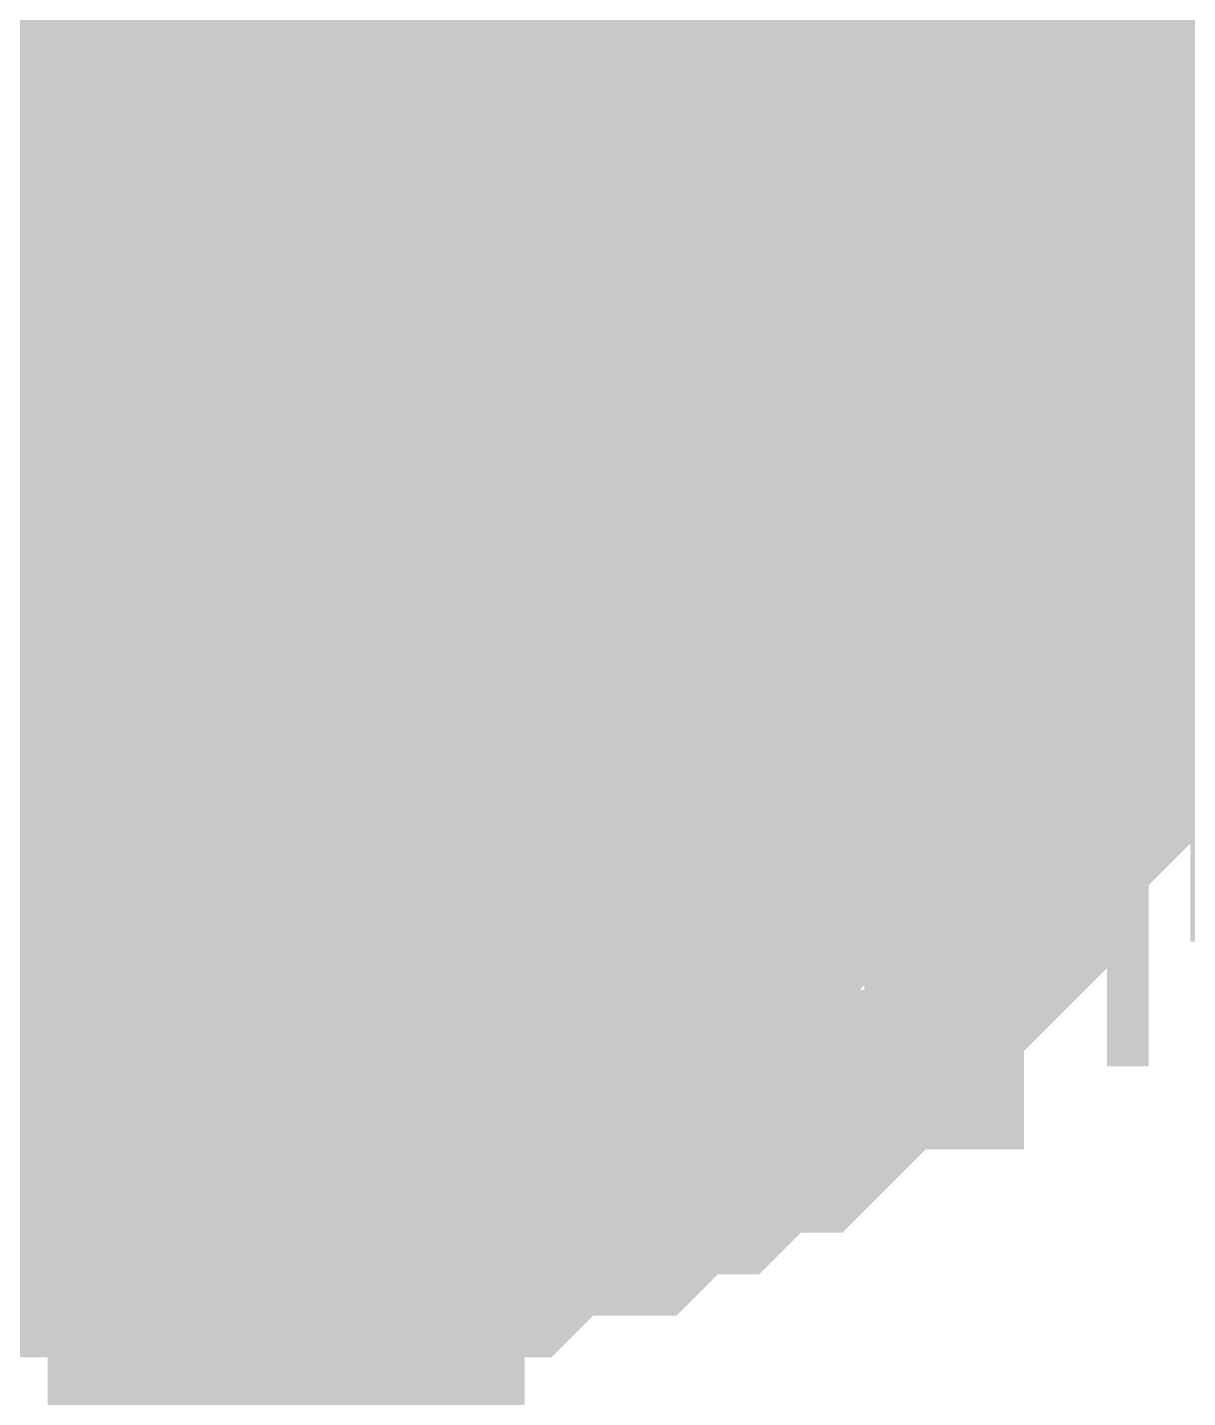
# Model space of a CAD drawing. Header units: inches. Extents: x 0 to 841, y 0 to 594.
# Drawn here: x 674.853 to 675.582, y 241.794 to 242.655 of the extents above; entities that cross this region are included whole.
import ezdxf

# ---------------------------------------------------------------- set-up
doc = ezdxf.new("R2010")
doc.units = ezdxf.units.IN
doc.layers.add('Sheet', color=255, linetype='Continuous')

msp = doc.modelspace()

# ---------------------------------------------------------------- linework, layer by layer
at = {"layer": 'Sheet'}
msp.add_lwpolyline([(674.74602, 242.50001, 0.508, 0.508, 1), (675.25402, 242.50001, 0.508, 0.508, 1)], format="xyseb", close=True, dxfattribs=at)
for points in [[(675.40787, 242.80521, 0.29972, 0.29972, 0), (675.434, 242.77908, 0.29972, 0.29972, 0), (675.434, 242.75295, 0.29972, 0.29972, 0), (675.46014, 242.72682, 0.29972, 0.29972, 0), (675.46014, 242.70069, 0.29972, 0.29972, 0), (675.48627, 242.70069, 0.29972, 0.29972, 0), (675.48627, 242.67456, 0.29972, 0.29972, 0), (675.48627, 242.64843, 0.29972, 0.29972, 0), (675.48627, 242.62229, 0.29972, 0.29972, 0), (675.5124, 242.59616, 0.29972, 0.29972, 0), (675.5124, 242.57003, 0.29972, 0.29972, 0), (675.5124, 242.5439, 0.29972, 0.29972, 0), (675.5124, 242.51777, 0.29972, 0.29972, 0), (675.5124, 242.49164, 0.29972, 0.29972, 0)], [(675.40787, 242.80521, 0.29972, 0.29972, 0), (675.434, 242.77908, 0.29972, 0.29972, 0), (675.434, 242.75295, 0.29972, 0.29972, 0), (675.46014, 242.72682, 0.29972, 0.29972, 0), (675.46014, 242.70069, 0.29972, 0.29972, 0), (675.48627, 242.70069, 0.29972, 0.29972, 0), (675.48627, 242.67456, 0.29972, 0.29972, 0), (675.48627, 242.64843, 0.29972, 0.29972, 0), (675.48627, 242.62229, 0.29972, 0.29972, 0), (675.5124, 242.59616, 0.29972, 0.29972, 0), (675.5124, 242.57003, 0.29972, 0.29972, 0), (675.5124, 242.5439, 0.29972, 0.29972, 0), (675.5124, 242.51777, 0.29972, 0.29972, 0), (675.5124, 242.49164, 0.29972, 0.29972, 0)], [(675.40787, 242.80521, 0.29972, 0.29972, 0), (675.434, 242.77908, 0.29972, 0.29972, 0), (675.434, 242.75295, 0.29972, 0.29972, 0), (675.46014, 242.72682, 0.29972, 0.29972, 0), (675.46014, 242.70069, 0.29972, 0.29972, 0), (675.48627, 242.70069, 0.29972, 0.29972, 0), (675.48627, 242.67456, 0.29972, 0.29972, 0), (675.48627, 242.64843, 0.29972, 0.29972, 0), (675.48627, 242.62229, 0.29972, 0.29972, 0), (675.5124, 242.59616, 0.29972, 0.29972, 0), (675.5124, 242.57003, 0.29972, 0.29972, 0), (675.5124, 242.5439, 0.29972, 0.29972, 0), (675.5124, 242.51777, 0.29972, 0.29972, 0), (675.5124, 242.49164, 0.29972, 0.29972, 0)], [(675.40787, 242.80521, 0.29972, 0.29972, 0), (675.434, 242.77908, 0.29972, 0.29972, 0), (675.434, 242.75295, 0.29972, 0.29972, 0), (675.46014, 242.72682, 0.29972, 0.29972, 0), (675.46014, 242.70069, 0.29972, 0.29972, 0), (675.48627, 242.70069, 0.29972, 0.29972, 0), (675.48627, 242.67456, 0.29972, 0.29972, 0), (675.48627, 242.64843, 0.29972, 0.29972, 0), (675.48627, 242.62229, 0.29972, 0.29972, 0), (675.5124, 242.59616, 0.29972, 0.29972, 0), (675.5124, 242.57003, 0.29972, 0.29972, 0), (675.5124, 242.5439, 0.29972, 0.29972, 0), (675.5124, 242.51777, 0.29972, 0.29972, 0), (675.5124, 242.49164, 0.29972, 0.29972, 0)], [(675.40787, 242.80521, 0.29972, 0.29972, 0), (675.434, 242.77908, 0.29972, 0.29972, 0), (675.434, 242.75295, 0.29972, 0.29972, 0), (675.46014, 242.72682, 0.29972, 0.29972, 0), (675.46014, 242.70069, 0.29972, 0.29972, 0), (675.48627, 242.70069, 0.29972, 0.29972, 0), (675.48627, 242.67456, 0.29972, 0.29972, 0), (675.48627, 242.64843, 0.29972, 0.29972, 0), (675.48627, 242.62229, 0.29972, 0.29972, 0), (675.5124, 242.59616, 0.29972, 0.29972, 0), (675.5124, 242.57003, 0.29972, 0.29972, 0), (675.5124, 242.5439, 0.29972, 0.29972, 0), (675.5124, 242.51777, 0.29972, 0.29972, 0), (675.5124, 242.49164, 0.29972, 0.29972, 0)], [(675.46014, 242.72682, 0.09906, 0.09906, 0), (675.46014, 242.70069, 0.09906, 0.09906, 0), (675.48627, 242.70069, 0.09906, 0.09906, 0), (675.48627, 242.67456, 0.09906, 0.09906, 0), (675.48627, 242.64843, 0.09906, 0.09906, 0), (675.48627, 242.62229, 0.09906, 0.09906, 0), (675.5124, 242.59616, 0.09906, 0.09906, 0), (675.5124, 242.57003, 0.09906, 0.09906, 0), (675.5124, 242.5439, 0.09906, 0.09906, 0), (675.5124, 242.51777, 0.09906, 0.09906, 0), (675.5124, 242.49164, 0.09906, 0.09906, 0)], [(675.46014, 242.72682, 0.09906, 0.09906, 0), (675.46014, 242.70069, 0.09906, 0.09906, 0), (675.48627, 242.70069, 0.09906, 0.09906, 0), (675.48627, 242.67456, 0.09906, 0.09906, 0), (675.48627, 242.64843, 0.09906, 0.09906, 0), (675.48627, 242.62229, 0.09906, 0.09906, 0), (675.5124, 242.59616, 0.09906, 0.09906, 0), (675.5124, 242.57003, 0.09906, 0.09906, 0), (675.5124, 242.5439, 0.09906, 0.09906, 0), (675.5124, 242.51777, 0.09906, 0.09906, 0), (675.5124, 242.49164, 0.09906, 0.09906, 0)], [(675.46014, 242.72682, 0.09906, 0.09906, 0), (675.46014, 242.70069, 0.09906, 0.09906, 0), (675.48627, 242.70069, 0.09906, 0.09906, 0), (675.48627, 242.67456, 0.09906, 0.09906, 0), (675.48627, 242.64843, 0.09906, 0.09906, 0), (675.48627, 242.62229, 0.09906, 0.09906, 0), (675.5124, 242.59616, 0.09906, 0.09906, 0), (675.5124, 242.57003, 0.09906, 0.09906, 0), (675.5124, 242.5439, 0.09906, 0.09906, 0), (675.5124, 242.51777, 0.09906, 0.09906, 0), (675.5124, 242.49164, 0.09906, 0.09906, 0)], [(675.46014, 242.72682, 0.09906, 0.09906, 0), (675.46014, 242.70069, 0.09906, 0.09906, 0), (675.48627, 242.70069, 0.09906, 0.09906, 0), (675.48627, 242.67456, 0.09906, 0.09906, 0), (675.48627, 242.64843, 0.09906, 0.09906, 0), (675.48627, 242.62229, 0.09906, 0.09906, 0), (675.5124, 242.59616, 0.09906, 0.09906, 0), (675.5124, 242.57003, 0.09906, 0.09906, 0), (675.5124, 242.5439, 0.09906, 0.09906, 0), (675.5124, 242.51777, 0.09906, 0.09906, 0), (675.5124, 242.49164, 0.09906, 0.09906, 0)], [(675.46014, 242.72682, 0.09906, 0.09906, 0), (675.46014, 242.70069, 0.09906, 0.09906, 0), (675.48627, 242.70069, 0.09906, 0.09906, 0), (675.48627, 242.67456, 0.09906, 0.09906, 0), (675.48627, 242.64843, 0.09906, 0.09906, 0), (675.48627, 242.62229, 0.09906, 0.09906, 0), (675.5124, 242.59616, 0.09906, 0.09906, 0), (675.5124, 242.57003, 0.09906, 0.09906, 0), (675.5124, 242.5439, 0.09906, 0.09906, 0), (675.5124, 242.51777, 0.09906, 0.09906, 0), (675.5124, 242.49164, 0.09906, 0.09906, 0)], [(667.51631, 242.49164, 0.29972, 0.29972, 0), (675.01591, 242.49164, 0.29972, 0.29972, 0), (690.0151, 242.49164, 0.29972, 0.29972, 0), (695.00612, 242.49164, 0.29972, 0.29972, 0)], [(675.5124, 242.49164, 0.29972, 0.29972, 0), (675.5124, 242.46551, 0.29972, 0.29972, 0), (675.5124, 242.43938, 0.29972, 0.29972, 0), (675.5124, 242.41325, 0.29972, 0.29972, 0), (675.5124, 242.38712, 0.29972, 0.29972, 0), (675.48627, 242.36099, 0.29972, 0.29972, 0), (675.48627, 242.33486, 0.29972, 0.29972, 0), (675.48627, 242.30873, 0.29972, 0.29972, 0), (675.48627, 242.2826, 0.29972, 0.29972, 0), (675.46014, 242.25647, 0.29972, 0.29972, 0), (675.46014, 242.23034, 0.29972, 0.29972, 0), (675.434, 242.23034, 0.29972, 0.29972, 0), (675.434, 242.20421, 0.29972, 0.29972, 0), (675.40787, 242.17808, 0.29972, 0.29972, 0), (675.40787, 242.15194, 0.29972, 0.29972, 0), (675.38174, 242.15194, 0.29972, 0.29972, 0), (675.38174, 242.12581, 0.29972, 0.29972, 0), (675.35561, 242.09968, 0.29972, 0.29972, 0), (675.32948, 242.09968, 0.29972, 0.29972, 0), (675.32948, 242.07355, 0.29972, 0.29972, 0), (675.30335, 242.04742, 0.29972, 0.29972, 0), (675.27722, 242.04742, 0.29972, 0.29972, 0), (675.25109, 242.02129, 0.29972, 0.29972, 0), (675.22496, 242.02129, 0.29972, 0.29972, 0), (675.22496, 242.02129, 0.29972, 0.29972, 0), (675.19883, 241.99516, 0.29972, 0.29972, 0), (675.17269, 241.99516, 0.29972, 0.29972, 0), (675.14656, 241.99516, 0.29972, 0.29972, 0), (675.12043, 241.96903, 0.29972, 0.29972, 0), (675.0943, 241.96903, 0.29972, 0.29972, 0), (675.06817, 241.96903, 0.29972, 0.29972, 0), (675.04204, 241.96903, 0.29972, 0.29972, 0), (675.01591, 241.96903, 0.29972, 0.29972, 0)], [(675.01591, 238.38914, 0.29972, 0.29972, 0), (675.01591, 242.49164, 0.29972, 0.29972, 0)], [(675.5124, 242.49164, 0.29972, 0.29972, 0), (675.5124, 242.46551, 0.29972, 0.29972, 0), (675.5124, 242.43938, 0.29972, 0.29972, 0), (675.5124, 242.41325, 0.29972, 0.29972, 0), (675.5124, 242.38712, 0.29972, 0.29972, 0), (675.48627, 242.36099, 0.29972, 0.29972, 0), (675.48627, 242.33486, 0.29972, 0.29972, 0), (675.48627, 242.30873, 0.29972, 0.29972, 0), (675.48627, 242.2826, 0.29972, 0.29972, 0), (675.46014, 242.25647, 0.29972, 0.29972, 0), (675.46014, 242.23034, 0.29972, 0.29972, 0), (675.434, 242.23034, 0.29972, 0.29972, 0), (675.434, 242.20421, 0.29972, 0.29972, 0), (675.40787, 242.17808, 0.29972, 0.29972, 0), (675.40787, 242.15194, 0.29972, 0.29972, 0), (675.38174, 242.15194, 0.29972, 0.29972, 0), (675.38174, 242.12581, 0.29972, 0.29972, 0), (675.35561, 242.09968, 0.29972, 0.29972, 0), (675.32948, 242.09968, 0.29972, 0.29972, 0), (675.32948, 242.07355, 0.29972, 0.29972, 0), (675.30335, 242.04742, 0.29972, 0.29972, 0), (675.27722, 242.04742, 0.29972, 0.29972, 0), (675.25109, 242.02129, 0.29972, 0.29972, 0), (675.22496, 242.02129, 0.29972, 0.29972, 0), (675.22496, 242.02129, 0.29972, 0.29972, 0), (675.19883, 241.99516, 0.29972, 0.29972, 0), (675.17269, 241.99516, 0.29972, 0.29972, 0), (675.14656, 241.99516, 0.29972, 0.29972, 0), (675.12043, 241.96903, 0.29972, 0.29972, 0), (675.0943, 241.96903, 0.29972, 0.29972, 0), (675.06817, 241.96903, 0.29972, 0.29972, 0), (675.04204, 241.96903, 0.29972, 0.29972, 0), (675.01591, 241.96903, 0.29972, 0.29972, 0)], [(675.5124, 242.49164, 0.29972, 0.29972, 0), (675.5124, 242.46551, 0.29972, 0.29972, 0), (675.5124, 242.43938, 0.29972, 0.29972, 0), (675.5124, 242.41325, 0.29972, 0.29972, 0), (675.5124, 242.38712, 0.29972, 0.29972, 0), (675.48627, 242.36099, 0.29972, 0.29972, 0), (675.48627, 242.33486, 0.29972, 0.29972, 0), (675.48627, 242.30873, 0.29972, 0.29972, 0), (675.48627, 242.2826, 0.29972, 0.29972, 0), (675.46014, 242.25647, 0.29972, 0.29972, 0), (675.46014, 242.23034, 0.29972, 0.29972, 0), (675.434, 242.23034, 0.29972, 0.29972, 0), (675.434, 242.20421, 0.29972, 0.29972, 0), (675.40787, 242.17808, 0.29972, 0.29972, 0), (675.40787, 242.15194, 0.29972, 0.29972, 0), (675.38174, 242.15194, 0.29972, 0.29972, 0), (675.38174, 242.12581, 0.29972, 0.29972, 0), (675.35561, 242.09968, 0.29972, 0.29972, 0), (675.32948, 242.09968, 0.29972, 0.29972, 0), (675.32948, 242.07355, 0.29972, 0.29972, 0), (675.30335, 242.04742, 0.29972, 0.29972, 0), (675.27722, 242.04742, 0.29972, 0.29972, 0), (675.25109, 242.02129, 0.29972, 0.29972, 0), (675.22496, 242.02129, 0.29972, 0.29972, 0), (675.22496, 242.02129, 0.29972, 0.29972, 0), (675.19883, 241.99516, 0.29972, 0.29972, 0), (675.17269, 241.99516, 0.29972, 0.29972, 0), (675.14656, 241.99516, 0.29972, 0.29972, 0), (675.12043, 241.96903, 0.29972, 0.29972, 0), (675.0943, 241.96903, 0.29972, 0.29972, 0), (675.06817, 241.96903, 0.29972, 0.29972, 0), (675.04204, 241.96903, 0.29972, 0.29972, 0), (675.01591, 241.96903, 0.29972, 0.29972, 0)], [(675.5124, 242.49164, 0.29972, 0.29972, 0), (675.5124, 242.46551, 0.29972, 0.29972, 0), (675.5124, 242.43938, 0.29972, 0.29972, 0), (675.5124, 242.41325, 0.29972, 0.29972, 0), (675.5124, 242.38712, 0.29972, 0.29972, 0), (675.48627, 242.36099, 0.29972, 0.29972, 0), (675.48627, 242.33486, 0.29972, 0.29972, 0), (675.48627, 242.30873, 0.29972, 0.29972, 0), (675.48627, 242.2826, 0.29972, 0.29972, 0), (675.46014, 242.25647, 0.29972, 0.29972, 0), (675.46014, 242.23034, 0.29972, 0.29972, 0), (675.434, 242.23034, 0.29972, 0.29972, 0), (675.434, 242.20421, 0.29972, 0.29972, 0), (675.40787, 242.17808, 0.29972, 0.29972, 0), (675.40787, 242.15194, 0.29972, 0.29972, 0), (675.38174, 242.15194, 0.29972, 0.29972, 0), (675.38174, 242.12581, 0.29972, 0.29972, 0), (675.35561, 242.09968, 0.29972, 0.29972, 0), (675.32948, 242.09968, 0.29972, 0.29972, 0), (675.32948, 242.07355, 0.29972, 0.29972, 0), (675.30335, 242.04742, 0.29972, 0.29972, 0), (675.27722, 242.04742, 0.29972, 0.29972, 0), (675.25109, 242.02129, 0.29972, 0.29972, 0), (675.22496, 242.02129, 0.29972, 0.29972, 0), (675.22496, 242.02129, 0.29972, 0.29972, 0), (675.19883, 241.99516, 0.29972, 0.29972, 0), (675.17269, 241.99516, 0.29972, 0.29972, 0), (675.14656, 241.99516, 0.29972, 0.29972, 0), (675.12043, 241.96903, 0.29972, 0.29972, 0), (675.0943, 241.96903, 0.29972, 0.29972, 0), (675.06817, 241.96903, 0.29972, 0.29972, 0), (675.04204, 241.96903, 0.29972, 0.29972, 0), (675.01591, 241.96903, 0.29972, 0.29972, 0)], [(675.5124, 242.49164, 0.29972, 0.29972, 0), (675.5124, 242.46551, 0.29972, 0.29972, 0), (675.5124, 242.43938, 0.29972, 0.29972, 0), (675.5124, 242.41325, 0.29972, 0.29972, 0), (675.5124, 242.38712, 0.29972, 0.29972, 0), (675.48627, 242.36099, 0.29972, 0.29972, 0), (675.48627, 242.33486, 0.29972, 0.29972, 0), (675.48627, 242.30873, 0.29972, 0.29972, 0), (675.48627, 242.2826, 0.29972, 0.29972, 0), (675.46014, 242.25647, 0.29972, 0.29972, 0), (675.46014, 242.23034, 0.29972, 0.29972, 0), (675.434, 242.23034, 0.29972, 0.29972, 0), (675.434, 242.20421, 0.29972, 0.29972, 0), (675.40787, 242.17808, 0.29972, 0.29972, 0), (675.40787, 242.15194, 0.29972, 0.29972, 0), (675.38174, 242.15194, 0.29972, 0.29972, 0), (675.38174, 242.12581, 0.29972, 0.29972, 0), (675.35561, 242.09968, 0.29972, 0.29972, 0), (675.32948, 242.09968, 0.29972, 0.29972, 0), (675.32948, 242.07355, 0.29972, 0.29972, 0), (675.30335, 242.04742, 0.29972, 0.29972, 0), (675.27722, 242.04742, 0.29972, 0.29972, 0), (675.25109, 242.02129, 0.29972, 0.29972, 0), (675.22496, 242.02129, 0.29972, 0.29972, 0), (675.22496, 242.02129, 0.29972, 0.29972, 0), (675.19883, 241.99516, 0.29972, 0.29972, 0), (675.17269, 241.99516, 0.29972, 0.29972, 0), (675.14656, 241.99516, 0.29972, 0.29972, 0), (675.12043, 241.96903, 0.29972, 0.29972, 0), (675.0943, 241.96903, 0.29972, 0.29972, 0), (675.06817, 241.96903, 0.29972, 0.29972, 0), (675.04204, 241.96903, 0.29972, 0.29972, 0), (675.01591, 241.96903, 0.29972, 0.29972, 0)], [(675.5124, 242.49164, 0.29972, 0.29972, 0), (675.5124, 242.49164, 0.29972, 0.29972, 0), (675.5124, 242.49164, 0.29972, 0.29972, 0), (675.5124, 242.49164, 0.29972, 0.29972, 0), (675.5124, 242.49164, 0.29972, 0.29972, 0), (675.5124, 242.49164, 0.29972, 0.29972, 0), (675.5124, 242.49164, 0.29972, 0.29972, 0), (675.5124, 242.49164, 0.29972, 0.29972, 0), (675.5124, 242.49164, 0.29972, 0.29972, 0), (675.5124, 242.49164, 0.29972, 0.29972, 0), (675.5124, 242.49164, 0.29972, 0.29972, 0), (675.5124, 242.49164, 0.29972, 0.29972, 0), (675.5124, 242.49164, 0.29972, 0.29972, 0), (675.5124, 242.49164, 0.29972, 0.29972, 0), (675.5124, 242.49164, 0.29972, 0.29972, 0), (675.5124, 242.49164, 0.29972, 0.29972, 0), (675.5124, 242.49164, 0.29972, 0.29972, 0), (675.5124, 242.49164, 0.29972, 0.29972, 0), (675.5124, 242.49164, 0.29972, 0.29972, 0), (675.5124, 242.49164, 0.29972, 0.29972, 0), (675.5124, 242.49164, 0.29972, 0.29972, 0), (675.5124, 242.49164, 0.29972, 0.29972, 0), (675.5124, 242.49164, 0.29972, 0.29972, 0), (675.5124, 242.49164, 0.29972, 0.29972, 0), (675.5124, 242.49164, 0.29972, 0.29972, 0), (675.5124, 242.49164, 0.29972, 0.29972, 0), (675.5124, 242.49164, 0.29972, 0.29972, 0), (675.5124, 242.49164, 0.29972, 0.29972, 0), (675.5124, 242.49164, 0.29972, 0.29972, 0), (675.5124, 242.49164, 0.29972, 0.29972, 0), (675.5124, 242.49164, 0.29972, 0.29972, 0), (675.5124, 242.49164, 0.29972, 0.29972, 0), (675.5124, 242.49164, 0.29972, 0.29972, 0)], [(675.5124, 242.49164, 0.29972, 0.29972, 0), (675.5124, 242.49164, 0.29972, 0.29972, 0)], [(675.5124, 242.49164, 0.29972, 0.29972, 0), (675.5124, 242.49164, 0.29972, 0.29972, 0), (675.5124, 242.49164, 0.29972, 0.29972, 0), (675.5124, 242.49164, 0.29972, 0.29972, 0), (675.5124, 242.49164, 0.29972, 0.29972, 0), (675.5124, 242.49164, 0.29972, 0.29972, 0), (675.5124, 242.49164, 0.29972, 0.29972, 0), (675.5124, 242.49164, 0.29972, 0.29972, 0), (675.5124, 242.49164, 0.29972, 0.29972, 0), (675.5124, 242.49164, 0.29972, 0.29972, 0), (675.5124, 242.49164, 0.29972, 0.29972, 0), (675.5124, 242.49164, 0.29972, 0.29972, 0), (675.5124, 242.49164, 0.29972, 0.29972, 0), (675.5124, 242.49164, 0.29972, 0.29972, 0), (675.5124, 242.49164, 0.29972, 0.29972, 0), (675.5124, 242.49164, 0.29972, 0.29972, 0), (675.5124, 242.49164, 0.29972, 0.29972, 0), (675.5124, 242.49164, 0.29972, 0.29972, 0), (675.5124, 242.49164, 0.29972, 0.29972, 0), (675.5124, 242.49164, 0.29972, 0.29972, 0), (675.5124, 242.49164, 0.29972, 0.29972, 0), (675.5124, 242.49164, 0.29972, 0.29972, 0), (675.5124, 242.49164, 0.29972, 0.29972, 0), (675.5124, 242.49164, 0.29972, 0.29972, 0), (675.5124, 242.49164, 0.29972, 0.29972, 0), (675.5124, 242.49164, 0.29972, 0.29972, 0), (675.5124, 242.49164, 0.29972, 0.29972, 0), (675.5124, 242.49164, 0.29972, 0.29972, 0), (675.5124, 242.49164, 0.29972, 0.29972, 0), (675.5124, 242.49164, 0.29972, 0.29972, 0), (675.5124, 242.49164, 0.29972, 0.29972, 0), (675.5124, 242.49164, 0.29972, 0.29972, 0), (675.5124, 242.49164, 0.29972, 0.29972, 0)], [(675.5124, 242.49164, 0.29972, 0.29972, 0), (675.5124, 242.49164, 0.29972, 0.29972, 0)], [(675.5124, 242.49164, 0.29972, 0.29972, 0), (675.5124, 242.49164, 0.29972, 0.29972, 0), (675.5124, 242.49164, 0.29972, 0.29972, 0), (675.5124, 242.49164, 0.29972, 0.29972, 0), (675.5124, 242.49164, 0.29972, 0.29972, 0), (675.5124, 242.49164, 0.29972, 0.29972, 0), (675.5124, 242.49164, 0.29972, 0.29972, 0), (675.5124, 242.49164, 0.29972, 0.29972, 0), (675.5124, 242.49164, 0.29972, 0.29972, 0), (675.5124, 242.49164, 0.29972, 0.29972, 0), (675.5124, 242.49164, 0.29972, 0.29972, 0), (675.5124, 242.49164, 0.29972, 0.29972, 0), (675.5124, 242.49164, 0.29972, 0.29972, 0), (675.5124, 242.49164, 0.29972, 0.29972, 0), (675.5124, 242.49164, 0.29972, 0.29972, 0), (675.5124, 242.49164, 0.29972, 0.29972, 0), (675.5124, 242.49164, 0.29972, 0.29972, 0), (675.5124, 242.49164, 0.29972, 0.29972, 0), (675.5124, 242.49164, 0.29972, 0.29972, 0), (675.5124, 242.49164, 0.29972, 0.29972, 0), (675.5124, 242.49164, 0.29972, 0.29972, 0), (675.5124, 242.49164, 0.29972, 0.29972, 0), (675.5124, 242.49164, 0.29972, 0.29972, 0), (675.5124, 242.49164, 0.29972, 0.29972, 0), (675.5124, 242.49164, 0.29972, 0.29972, 0), (675.5124, 242.49164, 0.29972, 0.29972, 0), (675.5124, 242.49164, 0.29972, 0.29972, 0), (675.5124, 242.49164, 0.29972, 0.29972, 0), (675.5124, 242.49164, 0.29972, 0.29972, 0), (675.5124, 242.49164, 0.29972, 0.29972, 0), (675.5124, 242.49164, 0.29972, 0.29972, 0), (675.5124, 242.49164, 0.29972, 0.29972, 0), (675.5124, 242.49164, 0.29972, 0.29972, 0)], [(675.5124, 242.49164, 0.29972, 0.29972, 0), (675.5124, 242.49164, 0.29972, 0.29972, 0)], [(675.5124, 242.49164, 0.29972, 0.29972, 0), (675.5124, 242.49164, 0.29972, 0.29972, 0), (675.5124, 242.49164, 0.29972, 0.29972, 0), (675.5124, 242.49164, 0.29972, 0.29972, 0), (675.5124, 242.49164, 0.29972, 0.29972, 0), (675.5124, 242.49164, 0.29972, 0.29972, 0), (675.5124, 242.49164, 0.29972, 0.29972, 0), (675.5124, 242.49164, 0.29972, 0.29972, 0), (675.5124, 242.49164, 0.29972, 0.29972, 0), (675.5124, 242.49164, 0.29972, 0.29972, 0), (675.5124, 242.49164, 0.29972, 0.29972, 0), (675.5124, 242.49164, 0.29972, 0.29972, 0), (675.5124, 242.49164, 0.29972, 0.29972, 0), (675.5124, 242.49164, 0.29972, 0.29972, 0), (675.5124, 242.49164, 0.29972, 0.29972, 0), (675.5124, 242.49164, 0.29972, 0.29972, 0), (675.5124, 242.49164, 0.29972, 0.29972, 0), (675.5124, 242.49164, 0.29972, 0.29972, 0), (675.5124, 242.49164, 0.29972, 0.29972, 0), (675.5124, 242.49164, 0.29972, 0.29972, 0), (675.5124, 242.49164, 0.29972, 0.29972, 0), (675.5124, 242.49164, 0.29972, 0.29972, 0), (675.5124, 242.49164, 0.29972, 0.29972, 0), (675.5124, 242.49164, 0.29972, 0.29972, 0), (675.5124, 242.49164, 0.29972, 0.29972, 0), (675.5124, 242.49164, 0.29972, 0.29972, 0), (675.5124, 242.49164, 0.29972, 0.29972, 0), (675.5124, 242.49164, 0.29972, 0.29972, 0), (675.5124, 242.49164, 0.29972, 0.29972, 0), (675.5124, 242.49164, 0.29972, 0.29972, 0), (675.5124, 242.49164, 0.29972, 0.29972, 0), (675.5124, 242.49164, 0.29972, 0.29972, 0), (675.5124, 242.49164, 0.29972, 0.29972, 0)], [(675.5124, 242.49164, 0.29972, 0.29972, 0), (675.5124, 242.49164, 0.29972, 0.29972, 0)], [(675.5124, 242.49164, 0.29972, 0.29972, 0), (675.5124, 242.49164, 0.29972, 0.29972, 0), (675.5124, 242.49164, 0.29972, 0.29972, 0), (675.5124, 242.49164, 0.29972, 0.29972, 0), (675.5124, 242.49164, 0.29972, 0.29972, 0), (675.5124, 242.49164, 0.29972, 0.29972, 0), (675.5124, 242.49164, 0.29972, 0.29972, 0), (675.5124, 242.49164, 0.29972, 0.29972, 0), (675.5124, 242.49164, 0.29972, 0.29972, 0), (675.5124, 242.49164, 0.29972, 0.29972, 0), (675.5124, 242.49164, 0.29972, 0.29972, 0), (675.5124, 242.49164, 0.29972, 0.29972, 0), (675.5124, 242.49164, 0.29972, 0.29972, 0), (675.5124, 242.49164, 0.29972, 0.29972, 0), (675.5124, 242.49164, 0.29972, 0.29972, 0), (675.5124, 242.49164, 0.29972, 0.29972, 0), (675.5124, 242.49164, 0.29972, 0.29972, 0), (675.5124, 242.49164, 0.29972, 0.29972, 0), (675.5124, 242.49164, 0.29972, 0.29972, 0), (675.5124, 242.49164, 0.29972, 0.29972, 0), (675.5124, 242.49164, 0.29972, 0.29972, 0), (675.5124, 242.49164, 0.29972, 0.29972, 0), (675.5124, 242.49164, 0.29972, 0.29972, 0), (675.5124, 242.49164, 0.29972, 0.29972, 0), (675.5124, 242.49164, 0.29972, 0.29972, 0), (675.5124, 242.49164, 0.29972, 0.29972, 0), (675.5124, 242.49164, 0.29972, 0.29972, 0), (675.5124, 242.49164, 0.29972, 0.29972, 0), (675.5124, 242.49164, 0.29972, 0.29972, 0), (675.5124, 242.49164, 0.29972, 0.29972, 0), (675.5124, 242.49164, 0.29972, 0.29972, 0), (675.5124, 242.49164, 0.29972, 0.29972, 0), (675.5124, 242.49164, 0.29972, 0.29972, 0)], [(675.5124, 242.49164, 0.29972, 0.29972, 0), (675.5124, 242.49164, 0.29972, 0.29972, 0)], [(675.5124, 242.49164, 0.09906, 0.09906, 0), (675.5124, 242.46551, 0.09906, 0.09906, 0), (675.5124, 242.43938, 0.09906, 0.09906, 0), (675.5124, 242.41325, 0.09906, 0.09906, 0), (675.5124, 242.38712, 0.09906, 0.09906, 0), (675.48627, 242.36099, 0.09906, 0.09906, 0), (675.48627, 242.33486, 0.09906, 0.09906, 0), (675.48627, 242.30873, 0.09906, 0.09906, 0), (675.48627, 242.2826, 0.09906, 0.09906, 0), (675.46014, 242.25647, 0.09906, 0.09906, 0), (675.46014, 242.23034, 0.09906, 0.09906, 0), (675.434, 242.23034, 0.09906, 0.09906, 0), (675.434, 242.20421, 0.09906, 0.09906, 0), (675.40787, 242.17808, 0.09906, 0.09906, 0), (675.40787, 242.15194, 0.09906, 0.09906, 0), (675.38174, 242.15194, 0.09906, 0.09906, 0), (675.38174, 242.12581, 0.09906, 0.09906, 0), (675.35561, 242.09968, 0.09906, 0.09906, 0), (675.32948, 242.09968, 0.09906, 0.09906, 0), (675.32948, 242.07355, 0.09906, 0.09906, 0), (675.30335, 242.04742, 0.09906, 0.09906, 0), (675.27722, 242.04742, 0.09906, 0.09906, 0), (675.25109, 242.02129, 0.09906, 0.09906, 0), (675.22496, 242.02129, 0.09906, 0.09906, 0), (675.22496, 242.02129, 0.09906, 0.09906, 0), (675.19883, 241.99516, 0.09906, 0.09906, 0), (675.17269, 241.99516, 0.09906, 0.09906, 0), (675.14656, 241.99516, 0.09906, 0.09906, 0), (675.12043, 241.96903, 0.09906, 0.09906, 0), (675.0943, 241.96903, 0.09906, 0.09906, 0), (675.06817, 241.96903, 0.09906, 0.09906, 0), (675.04204, 241.96903, 0.09906, 0.09906, 0), (675.01591, 241.96903, 0.09906, 0.09906, 0)], [(675.5124, 242.49164, 0.09906, 0.09906, 0), (675.5124, 242.46551, 0.09906, 0.09906, 0), (675.5124, 242.43938, 0.09906, 0.09906, 0), (675.5124, 242.41325, 0.09906, 0.09906, 0), (675.5124, 242.38712, 0.09906, 0.09906, 0), (675.48627, 242.36099, 0.09906, 0.09906, 0), (675.48627, 242.33486, 0.09906, 0.09906, 0), (675.48627, 242.30873, 0.09906, 0.09906, 0), (675.48627, 242.2826, 0.09906, 0.09906, 0), (675.46014, 242.25647, 0.09906, 0.09906, 0), (675.46014, 242.23034, 0.09906, 0.09906, 0), (675.434, 242.23034, 0.09906, 0.09906, 0), (675.434, 242.20421, 0.09906, 0.09906, 0), (675.40787, 242.17808, 0.09906, 0.09906, 0), (675.40787, 242.15194, 0.09906, 0.09906, 0), (675.38174, 242.15194, 0.09906, 0.09906, 0), (675.38174, 242.12581, 0.09906, 0.09906, 0), (675.35561, 242.09968, 0.09906, 0.09906, 0), (675.32948, 242.09968, 0.09906, 0.09906, 0), (675.32948, 242.07355, 0.09906, 0.09906, 0), (675.30335, 242.04742, 0.09906, 0.09906, 0), (675.27722, 242.04742, 0.09906, 0.09906, 0), (675.25109, 242.02129, 0.09906, 0.09906, 0), (675.22496, 242.02129, 0.09906, 0.09906, 0), (675.22496, 242.02129, 0.09906, 0.09906, 0), (675.19883, 241.99516, 0.09906, 0.09906, 0), (675.17269, 241.99516, 0.09906, 0.09906, 0), (675.14656, 241.99516, 0.09906, 0.09906, 0), (675.12043, 241.96903, 0.09906, 0.09906, 0), (675.0943, 241.96903, 0.09906, 0.09906, 0), (675.06817, 241.96903, 0.09906, 0.09906, 0), (675.04204, 241.96903, 0.09906, 0.09906, 0), (675.01591, 241.96903, 0.09906, 0.09906, 0)], [(675.5124, 242.49164, 0.09906, 0.09906, 0), (675.5124, 242.46551, 0.09906, 0.09906, 0), (675.5124, 242.43938, 0.09906, 0.09906, 0), (675.5124, 242.41325, 0.09906, 0.09906, 0), (675.5124, 242.38712, 0.09906, 0.09906, 0), (675.48627, 242.36099, 0.09906, 0.09906, 0), (675.48627, 242.33486, 0.09906, 0.09906, 0), (675.48627, 242.30873, 0.09906, 0.09906, 0), (675.48627, 242.2826, 0.09906, 0.09906, 0), (675.46014, 242.25647, 0.09906, 0.09906, 0), (675.46014, 242.23034, 0.09906, 0.09906, 0), (675.434, 242.23034, 0.09906, 0.09906, 0), (675.434, 242.20421, 0.09906, 0.09906, 0), (675.40787, 242.17808, 0.09906, 0.09906, 0), (675.40787, 242.15194, 0.09906, 0.09906, 0), (675.38174, 242.15194, 0.09906, 0.09906, 0), (675.38174, 242.12581, 0.09906, 0.09906, 0), (675.35561, 242.09968, 0.09906, 0.09906, 0), (675.32948, 242.09968, 0.09906, 0.09906, 0), (675.32948, 242.07355, 0.09906, 0.09906, 0), (675.30335, 242.04742, 0.09906, 0.09906, 0), (675.27722, 242.04742, 0.09906, 0.09906, 0), (675.25109, 242.02129, 0.09906, 0.09906, 0), (675.22496, 242.02129, 0.09906, 0.09906, 0), (675.22496, 242.02129, 0.09906, 0.09906, 0), (675.19883, 241.99516, 0.09906, 0.09906, 0), (675.17269, 241.99516, 0.09906, 0.09906, 0), (675.14656, 241.99516, 0.09906, 0.09906, 0), (675.12043, 241.96903, 0.09906, 0.09906, 0), (675.0943, 241.96903, 0.09906, 0.09906, 0), (675.06817, 241.96903, 0.09906, 0.09906, 0), (675.04204, 241.96903, 0.09906, 0.09906, 0), (675.01591, 241.96903, 0.09906, 0.09906, 0)], [(675.5124, 242.49164, 0.09906, 0.09906, 0), (675.5124, 242.46551, 0.09906, 0.09906, 0), (675.5124, 242.43938, 0.09906, 0.09906, 0), (675.5124, 242.41325, 0.09906, 0.09906, 0), (675.5124, 242.38712, 0.09906, 0.09906, 0), (675.48627, 242.36099, 0.09906, 0.09906, 0), (675.48627, 242.33486, 0.09906, 0.09906, 0), (675.48627, 242.30873, 0.09906, 0.09906, 0), (675.48627, 242.2826, 0.09906, 0.09906, 0), (675.46014, 242.25647, 0.09906, 0.09906, 0), (675.46014, 242.23034, 0.09906, 0.09906, 0), (675.434, 242.23034, 0.09906, 0.09906, 0), (675.434, 242.20421, 0.09906, 0.09906, 0), (675.40787, 242.17808, 0.09906, 0.09906, 0), (675.40787, 242.15194, 0.09906, 0.09906, 0), (675.38174, 242.15194, 0.09906, 0.09906, 0), (675.38174, 242.12581, 0.09906, 0.09906, 0), (675.35561, 242.09968, 0.09906, 0.09906, 0), (675.32948, 242.09968, 0.09906, 0.09906, 0), (675.32948, 242.07355, 0.09906, 0.09906, 0), (675.30335, 242.04742, 0.09906, 0.09906, 0), (675.27722, 242.04742, 0.09906, 0.09906, 0), (675.25109, 242.02129, 0.09906, 0.09906, 0), (675.22496, 242.02129, 0.09906, 0.09906, 0), (675.22496, 242.02129, 0.09906, 0.09906, 0), (675.19883, 241.99516, 0.09906, 0.09906, 0), (675.17269, 241.99516, 0.09906, 0.09906, 0), (675.14656, 241.99516, 0.09906, 0.09906, 0), (675.12043, 241.96903, 0.09906, 0.09906, 0), (675.0943, 241.96903, 0.09906, 0.09906, 0), (675.06817, 241.96903, 0.09906, 0.09906, 0), (675.04204, 241.96903, 0.09906, 0.09906, 0), (675.01591, 241.96903, 0.09906, 0.09906, 0)], [(675.5124, 242.49164, 0.09906, 0.09906, 0), (675.5124, 242.46551, 0.09906, 0.09906, 0), (675.5124, 242.43938, 0.09906, 0.09906, 0), (675.5124, 242.41325, 0.09906, 0.09906, 0), (675.5124, 242.38712, 0.09906, 0.09906, 0), (675.48627, 242.36099, 0.09906, 0.09906, 0), (675.48627, 242.33486, 0.09906, 0.09906, 0), (675.48627, 242.30873, 0.09906, 0.09906, 0), (675.48627, 242.2826, 0.09906, 0.09906, 0), (675.46014, 242.25647, 0.09906, 0.09906, 0), (675.46014, 242.23034, 0.09906, 0.09906, 0), (675.434, 242.23034, 0.09906, 0.09906, 0), (675.434, 242.20421, 0.09906, 0.09906, 0), (675.40787, 242.17808, 0.09906, 0.09906, 0), (675.40787, 242.15194, 0.09906, 0.09906, 0), (675.38174, 242.15194, 0.09906, 0.09906, 0), (675.38174, 242.12581, 0.09906, 0.09906, 0), (675.35561, 242.09968, 0.09906, 0.09906, 0), (675.32948, 242.09968, 0.09906, 0.09906, 0), (675.32948, 242.07355, 0.09906, 0.09906, 0), (675.30335, 242.04742, 0.09906, 0.09906, 0), (675.27722, 242.04742, 0.09906, 0.09906, 0), (675.25109, 242.02129, 0.09906, 0.09906, 0), (675.22496, 242.02129, 0.09906, 0.09906, 0), (675.22496, 242.02129, 0.09906, 0.09906, 0), (675.19883, 241.99516, 0.09906, 0.09906, 0), (675.17269, 241.99516, 0.09906, 0.09906, 0), (675.14656, 241.99516, 0.09906, 0.09906, 0), (675.12043, 241.96903, 0.09906, 0.09906, 0), (675.0943, 241.96903, 0.09906, 0.09906, 0), (675.06817, 241.96903, 0.09906, 0.09906, 0), (675.04204, 241.96903, 0.09906, 0.09906, 0), (675.01591, 241.96903, 0.09906, 0.09906, 0)], [(675.5124, 242.49164, 0.09906, 0.09906, 0), (675.5124, 242.49164, 0.09906, 0.09906, 0), (675.5124, 242.49164, 0.09906, 0.09906, 0), (675.5124, 242.49164, 0.09906, 0.09906, 0), (675.5124, 242.49164, 0.09906, 0.09906, 0), (675.5124, 242.49164, 0.09906, 0.09906, 0), (675.5124, 242.49164, 0.09906, 0.09906, 0), (675.5124, 242.49164, 0.09906, 0.09906, 0), (675.5124, 242.49164, 0.09906, 0.09906, 0), (675.5124, 242.49164, 0.09906, 0.09906, 0), (675.5124, 242.49164, 0.09906, 0.09906, 0), (675.5124, 242.49164, 0.09906, 0.09906, 0), (675.5124, 242.49164, 0.09906, 0.09906, 0), (675.5124, 242.49164, 0.09906, 0.09906, 0), (675.5124, 242.49164, 0.09906, 0.09906, 0), (675.5124, 242.49164, 0.09906, 0.09906, 0), (675.5124, 242.49164, 0.09906, 0.09906, 0), (675.5124, 242.49164, 0.09906, 0.09906, 0), (675.5124, 242.49164, 0.09906, 0.09906, 0), (675.5124, 242.49164, 0.09906, 0.09906, 0), (675.5124, 242.49164, 0.09906, 0.09906, 0), (675.5124, 242.49164, 0.09906, 0.09906, 0), (675.5124, 242.49164, 0.09906, 0.09906, 0), (675.5124, 242.49164, 0.09906, 0.09906, 0), (675.5124, 242.49164, 0.09906, 0.09906, 0), (675.5124, 242.49164, 0.09906, 0.09906, 0), (675.5124, 242.49164, 0.09906, 0.09906, 0), (675.5124, 242.49164, 0.09906, 0.09906, 0), (675.5124, 242.49164, 0.09906, 0.09906, 0), (675.5124, 242.49164, 0.09906, 0.09906, 0), (675.5124, 242.49164, 0.09906, 0.09906, 0), (675.5124, 242.49164, 0.09906, 0.09906, 0), (675.5124, 242.49164, 0.09906, 0.09906, 0)], [(675.5124, 242.49164, 0.09906, 0.09906, 0), (675.5124, 242.49164, 0.09906, 0.09906, 0)], [(675.5124, 242.49164, 0.09906, 0.09906, 0), (675.5124, 242.49164, 0.09906, 0.09906, 0), (675.5124, 242.49164, 0.09906, 0.09906, 0), (675.5124, 242.49164, 0.09906, 0.09906, 0), (675.5124, 242.49164, 0.09906, 0.09906, 0), (675.5124, 242.49164, 0.09906, 0.09906, 0), (675.5124, 242.49164, 0.09906, 0.09906, 0), (675.5124, 242.49164, 0.09906, 0.09906, 0), (675.5124, 242.49164, 0.09906, 0.09906, 0), (675.5124, 242.49164, 0.09906, 0.09906, 0), (675.5124, 242.49164, 0.09906, 0.09906, 0), (675.5124, 242.49164, 0.09906, 0.09906, 0), (675.5124, 242.49164, 0.09906, 0.09906, 0), (675.5124, 242.49164, 0.09906, 0.09906, 0), (675.5124, 242.49164, 0.09906, 0.09906, 0), (675.5124, 242.49164, 0.09906, 0.09906, 0), (675.5124, 242.49164, 0.09906, 0.09906, 0), (675.5124, 242.49164, 0.09906, 0.09906, 0), (675.5124, 242.49164, 0.09906, 0.09906, 0), (675.5124, 242.49164, 0.09906, 0.09906, 0), (675.5124, 242.49164, 0.09906, 0.09906, 0), (675.5124, 242.49164, 0.09906, 0.09906, 0), (675.5124, 242.49164, 0.09906, 0.09906, 0), (675.5124, 242.49164, 0.09906, 0.09906, 0), (675.5124, 242.49164, 0.09906, 0.09906, 0), (675.5124, 242.49164, 0.09906, 0.09906, 0), (675.5124, 242.49164, 0.09906, 0.09906, 0), (675.5124, 242.49164, 0.09906, 0.09906, 0), (675.5124, 242.49164, 0.09906, 0.09906, 0), (675.5124, 242.49164, 0.09906, 0.09906, 0), (675.5124, 242.49164, 0.09906, 0.09906, 0), (675.5124, 242.49164, 0.09906, 0.09906, 0), (675.5124, 242.49164, 0.09906, 0.09906, 0)], [(675.5124, 242.49164, 0.09906, 0.09906, 0), (675.5124, 242.49164, 0.09906, 0.09906, 0)], [(675.5124, 242.49164, 0.09906, 0.09906, 0), (675.5124, 242.49164, 0.09906, 0.09906, 0), (675.5124, 242.49164, 0.09906, 0.09906, 0), (675.5124, 242.49164, 0.09906, 0.09906, 0), (675.5124, 242.49164, 0.09906, 0.09906, 0), (675.5124, 242.49164, 0.09906, 0.09906, 0), (675.5124, 242.49164, 0.09906, 0.09906, 0), (675.5124, 242.49164, 0.09906, 0.09906, 0), (675.5124, 242.49164, 0.09906, 0.09906, 0), (675.5124, 242.49164, 0.09906, 0.09906, 0), (675.5124, 242.49164, 0.09906, 0.09906, 0), (675.5124, 242.49164, 0.09906, 0.09906, 0), (675.5124, 242.49164, 0.09906, 0.09906, 0), (675.5124, 242.49164, 0.09906, 0.09906, 0), (675.5124, 242.49164, 0.09906, 0.09906, 0), (675.5124, 242.49164, 0.09906, 0.09906, 0), (675.5124, 242.49164, 0.09906, 0.09906, 0), (675.5124, 242.49164, 0.09906, 0.09906, 0), (675.5124, 242.49164, 0.09906, 0.09906, 0), (675.5124, 242.49164, 0.09906, 0.09906, 0), (675.5124, 242.49164, 0.09906, 0.09906, 0), (675.5124, 242.49164, 0.09906, 0.09906, 0), (675.5124, 242.49164, 0.09906, 0.09906, 0), (675.5124, 242.49164, 0.09906, 0.09906, 0), (675.5124, 242.49164, 0.09906, 0.09906, 0), (675.5124, 242.49164, 0.09906, 0.09906, 0), (675.5124, 242.49164, 0.09906, 0.09906, 0), (675.5124, 242.49164, 0.09906, 0.09906, 0), (675.5124, 242.49164, 0.09906, 0.09906, 0), (675.5124, 242.49164, 0.09906, 0.09906, 0), (675.5124, 242.49164, 0.09906, 0.09906, 0), (675.5124, 242.49164, 0.09906, 0.09906, 0), (675.5124, 242.49164, 0.09906, 0.09906, 0)], [(675.5124, 242.49164, 0.09906, 0.09906, 0), (675.5124, 242.49164, 0.09906, 0.09906, 0)], [(675.5124, 242.49164, 0.09906, 0.09906, 0), (675.5124, 242.49164, 0.09906, 0.09906, 0), (675.5124, 242.49164, 0.09906, 0.09906, 0), (675.5124, 242.49164, 0.09906, 0.09906, 0), (675.5124, 242.49164, 0.09906, 0.09906, 0), (675.5124, 242.49164, 0.09906, 0.09906, 0), (675.5124, 242.49164, 0.09906, 0.09906, 0), (675.5124, 242.49164, 0.09906, 0.09906, 0), (675.5124, 242.49164, 0.09906, 0.09906, 0), (675.5124, 242.49164, 0.09906, 0.09906, 0), (675.5124, 242.49164, 0.09906, 0.09906, 0), (675.5124, 242.49164, 0.09906, 0.09906, 0), (675.5124, 242.49164, 0.09906, 0.09906, 0), (675.5124, 242.49164, 0.09906, 0.09906, 0), (675.5124, 242.49164, 0.09906, 0.09906, 0), (675.5124, 242.49164, 0.09906, 0.09906, 0), (675.5124, 242.49164, 0.09906, 0.09906, 0), (675.5124, 242.49164, 0.09906, 0.09906, 0), (675.5124, 242.49164, 0.09906, 0.09906, 0), (675.5124, 242.49164, 0.09906, 0.09906, 0), (675.5124, 242.49164, 0.09906, 0.09906, 0), (675.5124, 242.49164, 0.09906, 0.09906, 0), (675.5124, 242.49164, 0.09906, 0.09906, 0), (675.5124, 242.49164, 0.09906, 0.09906, 0), (675.5124, 242.49164, 0.09906, 0.09906, 0), (675.5124, 242.49164, 0.09906, 0.09906, 0), (675.5124, 242.49164, 0.09906, 0.09906, 0), (675.5124, 242.49164, 0.09906, 0.09906, 0), (675.5124, 242.49164, 0.09906, 0.09906, 0), (675.5124, 242.49164, 0.09906, 0.09906, 0), (675.5124, 242.49164, 0.09906, 0.09906, 0), (675.5124, 242.49164, 0.09906, 0.09906, 0), (675.5124, 242.49164, 0.09906, 0.09906, 0)], [(675.5124, 242.49164, 0.09906, 0.09906, 0), (675.5124, 242.49164, 0.09906, 0.09906, 0)], [(675.5124, 242.49164, 0.09906, 0.09906, 0), (675.5124, 242.49164, 0.09906, 0.09906, 0), (675.5124, 242.49164, 0.09906, 0.09906, 0), (675.5124, 242.49164, 0.09906, 0.09906, 0), (675.5124, 242.49164, 0.09906, 0.09906, 0), (675.5124, 242.49164, 0.09906, 0.09906, 0), (675.5124, 242.49164, 0.09906, 0.09906, 0), (675.5124, 242.49164, 0.09906, 0.09906, 0), (675.5124, 242.49164, 0.09906, 0.09906, 0), (675.5124, 242.49164, 0.09906, 0.09906, 0), (675.5124, 242.49164, 0.09906, 0.09906, 0), (675.5124, 242.49164, 0.09906, 0.09906, 0), (675.5124, 242.49164, 0.09906, 0.09906, 0), (675.5124, 242.49164, 0.09906, 0.09906, 0), (675.5124, 242.49164, 0.09906, 0.09906, 0), (675.5124, 242.49164, 0.09906, 0.09906, 0), (675.5124, 242.49164, 0.09906, 0.09906, 0), (675.5124, 242.49164, 0.09906, 0.09906, 0), (675.5124, 242.49164, 0.09906, 0.09906, 0), (675.5124, 242.49164, 0.09906, 0.09906, 0), (675.5124, 242.49164, 0.09906, 0.09906, 0), (675.5124, 242.49164, 0.09906, 0.09906, 0), (675.5124, 242.49164, 0.09906, 0.09906, 0), (675.5124, 242.49164, 0.09906, 0.09906, 0), (675.5124, 242.49164, 0.09906, 0.09906, 0), (675.5124, 242.49164, 0.09906, 0.09906, 0), (675.5124, 242.49164, 0.09906, 0.09906, 0), (675.5124, 242.49164, 0.09906, 0.09906, 0), (675.5124, 242.49164, 0.09906, 0.09906, 0), (675.5124, 242.49164, 0.09906, 0.09906, 0), (675.5124, 242.49164, 0.09906, 0.09906, 0), (675.5124, 242.49164, 0.09906, 0.09906, 0), (675.5124, 242.49164, 0.09906, 0.09906, 0)], [(675.5124, 242.49164, 0.09906, 0.09906, 0), (675.5124, 242.49164, 0.09906, 0.09906, 0)], [(675.01591, 241.96903, 0.29972, 0.29972, 0), (674.98978, 241.96903, 0.29972, 0.29972, 0), (674.96365, 241.96903, 0.29972, 0.29972, 0), (674.93752, 241.96903, 0.29972, 0.29972, 0), (674.91138, 241.96903, 0.29972, 0.29972, 0), (674.88525, 241.99516, 0.29972, 0.29972, 0), (674.85912, 241.99516, 0.29972, 0.29972, 0), (674.83299, 241.99516, 0.29972, 0.29972, 0), (674.80686, 242.02129, 0.29972, 0.29972, 0), (674.78073, 242.02129, 0.29972, 0.29972, 0), (674.7546, 242.02129, 0.29972, 0.29972, 0), (674.7546, 242.04742, 0.29972, 0.29972, 0), (674.72847, 242.04742, 0.29972, 0.29972, 0), (674.70234, 242.07355, 0.29972, 0.29972, 0)], [(675.01591, 241.96903, 0.29972, 0.29972, 0), (674.98978, 241.96903, 0.29972, 0.29972, 0), (674.96365, 241.96903, 0.29972, 0.29972, 0), (674.93752, 241.96903, 0.29972, 0.29972, 0), (674.91138, 241.96903, 0.29972, 0.29972, 0), (674.88525, 241.99516, 0.29972, 0.29972, 0), (674.85912, 241.99516, 0.29972, 0.29972, 0), (674.83299, 241.99516, 0.29972, 0.29972, 0), (674.80686, 242.02129, 0.29972, 0.29972, 0), (674.78073, 242.02129, 0.29972, 0.29972, 0), (674.7546, 242.02129, 0.29972, 0.29972, 0), (674.7546, 242.04742, 0.29972, 0.29972, 0), (674.72847, 242.04742, 0.29972, 0.29972, 0), (674.70234, 242.07355, 0.29972, 0.29972, 0)], [(675.01591, 241.96903, 0.29972, 0.29972, 0), (674.98978, 241.96903, 0.29972, 0.29972, 0), (674.96365, 241.96903, 0.29972, 0.29972, 0), (674.93752, 241.96903, 0.29972, 0.29972, 0), (674.91138, 241.96903, 0.29972, 0.29972, 0), (674.88525, 241.99516, 0.29972, 0.29972, 0), (674.85912, 241.99516, 0.29972, 0.29972, 0), (674.83299, 241.99516, 0.29972, 0.29972, 0), (674.80686, 242.02129, 0.29972, 0.29972, 0), (674.78073, 242.02129, 0.29972, 0.29972, 0), (674.7546, 242.02129, 0.29972, 0.29972, 0), (674.7546, 242.04742, 0.29972, 0.29972, 0), (674.72847, 242.04742, 0.29972, 0.29972, 0), (674.70234, 242.07355, 0.29972, 0.29972, 0)], [(675.01591, 241.96903, 0.29972, 0.29972, 0), (674.98978, 241.96903, 0.29972, 0.29972, 0), (674.96365, 241.96903, 0.29972, 0.29972, 0), (674.93752, 241.96903, 0.29972, 0.29972, 0), (674.91138, 241.96903, 0.29972, 0.29972, 0), (674.88525, 241.99516, 0.29972, 0.29972, 0), (674.85912, 241.99516, 0.29972, 0.29972, 0), (674.83299, 241.99516, 0.29972, 0.29972, 0), (674.80686, 242.02129, 0.29972, 0.29972, 0), (674.78073, 242.02129, 0.29972, 0.29972, 0), (674.7546, 242.02129, 0.29972, 0.29972, 0), (674.7546, 242.04742, 0.29972, 0.29972, 0), (674.72847, 242.04742, 0.29972, 0.29972, 0), (674.70234, 242.07355, 0.29972, 0.29972, 0)], [(675.01591, 241.96903, 0.29972, 0.29972, 0), (674.98978, 241.96903, 0.29972, 0.29972, 0), (674.96365, 241.96903, 0.29972, 0.29972, 0), (674.93752, 241.96903, 0.29972, 0.29972, 0), (674.91138, 241.96903, 0.29972, 0.29972, 0), (674.88525, 241.99516, 0.29972, 0.29972, 0), (674.85912, 241.99516, 0.29972, 0.29972, 0), (674.83299, 241.99516, 0.29972, 0.29972, 0), (674.80686, 242.02129, 0.29972, 0.29972, 0), (674.78073, 242.02129, 0.29972, 0.29972, 0), (674.7546, 242.02129, 0.29972, 0.29972, 0), (674.7546, 242.04742, 0.29972, 0.29972, 0), (674.72847, 242.04742, 0.29972, 0.29972, 0), (674.70234, 242.07355, 0.29972, 0.29972, 0)], [(675.01591, 241.96903, 0.09906, 0.09906, 0), (674.98978, 241.96903, 0.09906, 0.09906, 0), (674.96365, 241.96903, 0.09906, 0.09906, 0), (674.93752, 241.96903, 0.09906, 0.09906, 0), (674.91138, 241.96903, 0.09906, 0.09906, 0), (674.88525, 241.99516, 0.09906, 0.09906, 0), (674.85912, 241.99516, 0.09906, 0.09906, 0), (674.83299, 241.99516, 0.09906, 0.09906, 0), (674.80686, 242.02129, 0.09906, 0.09906, 0), (674.78073, 242.02129, 0.09906, 0.09906, 0)], [(675.01591, 241.96903, 0.09906, 0.09906, 0), (674.98978, 241.96903, 0.09906, 0.09906, 0), (674.96365, 241.96903, 0.09906, 0.09906, 0), (674.93752, 241.96903, 0.09906, 0.09906, 0), (674.91138, 241.96903, 0.09906, 0.09906, 0), (674.88525, 241.99516, 0.09906, 0.09906, 0), (674.85912, 241.99516, 0.09906, 0.09906, 0), (674.83299, 241.99516, 0.09906, 0.09906, 0), (674.80686, 242.02129, 0.09906, 0.09906, 0), (674.78073, 242.02129, 0.09906, 0.09906, 0)], [(675.01591, 241.96903, 0.09906, 0.09906, 0), (674.98978, 241.96903, 0.09906, 0.09906, 0), (674.96365, 241.96903, 0.09906, 0.09906, 0), (674.93752, 241.96903, 0.09906, 0.09906, 0), (674.91138, 241.96903, 0.09906, 0.09906, 0), (674.88525, 241.99516, 0.09906, 0.09906, 0), (674.85912, 241.99516, 0.09906, 0.09906, 0), (674.83299, 241.99516, 0.09906, 0.09906, 0), (674.80686, 242.02129, 0.09906, 0.09906, 0), (674.78073, 242.02129, 0.09906, 0.09906, 0)], [(675.01591, 241.96903, 0.09906, 0.09906, 0), (674.98978, 241.96903, 0.09906, 0.09906, 0), (674.96365, 241.96903, 0.09906, 0.09906, 0), (674.93752, 241.96903, 0.09906, 0.09906, 0), (674.91138, 241.96903, 0.09906, 0.09906, 0), (674.88525, 241.99516, 0.09906, 0.09906, 0), (674.85912, 241.99516, 0.09906, 0.09906, 0), (674.83299, 241.99516, 0.09906, 0.09906, 0), (674.80686, 242.02129, 0.09906, 0.09906, 0), (674.78073, 242.02129, 0.09906, 0.09906, 0)], [(675.01591, 241.96903, 0.09906, 0.09906, 0), (674.98978, 241.96903, 0.09906, 0.09906, 0), (674.96365, 241.96903, 0.09906, 0.09906, 0), (674.93752, 241.96903, 0.09906, 0.09906, 0), (674.91138, 241.96903, 0.09906, 0.09906, 0), (674.88525, 241.99516, 0.09906, 0.09906, 0), (674.85912, 241.99516, 0.09906, 0.09906, 0), (674.83299, 241.99516, 0.09906, 0.09906, 0), (674.80686, 242.02129, 0.09906, 0.09906, 0), (674.78073, 242.02129, 0.09906, 0.09906, 0)]]:
    msp.add_lwpolyline(points, format="xyseb", dxfattribs=at)

doc.saveas('drawing.dxf')
